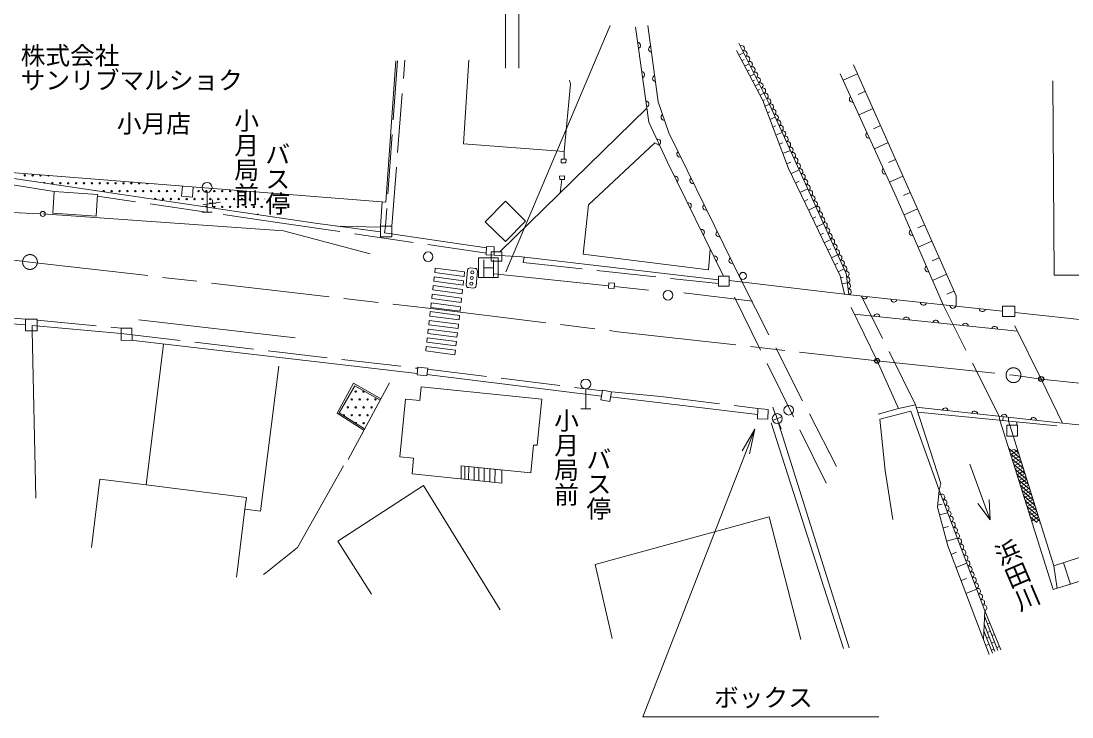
# Model space of a CAD drawing. Units: millimetres, scale not verified. Extents: x 40000 to 680000, y 20000 to 380000.
# Drawn here: x 191896 to 298331, y 249397 to 319907 of the extents above; entities that cross this region are included whole.
import ezdxf
from ezdxf.enums import TextEntityAlignment as Align

# ---------------------------------------------------------------- set-up
doc = ezdxf.new("R2010")
doc.units = ezdxf.units.MM
doc.header["$LTSCALE"] = 1000
doc.header["$PDMODE"] = 32
doc.header["$PDSIZE"] = 500
doc.linetypes.add('CHAIN', pattern=[18.5, 12, -1.5, 3.5, -1.5])
doc.linetypes.add('DASHED', pattern=[7.5, 6, -1.5])
for name, color, linetype, lineweight in [('M-BMK', 2, 'CHAIN', 13), ('M-STR-HTXT', 7, 'Continuous', 13), ('M-STR-STR1', 1, 'Continuous', 13), ('M-STR-STRC', 7, 'Continuous', 13), ('M-WORK', 1, 'Continuous', 13)]:
    doc.layers.add(name, color=color, linetype=linetype, lineweight=lineweight)
doc.layers.add('M-OTRS', color=6, linetype='Continuous')
doc.styles.add('@ＭＳ ゴシック', font='')
doc.styles.add('ＭＳ ゴシック', font='')
doc.styles.get('@ＭＳ ゴシック').set_extended_font_data('@MS Gothic')
doc.styles.get('ＭＳ ゴシック').set_extended_font_data('MS Gothic')

# ---------------------------------------------------------------- blocks, each defined once
blk = doc.blocks.new('plus')
at = {"color": 0, "linetype": 'Continuous', "lineweight": -2}
for p, q in [((-1.25, 0), (1.25, 0)), ((0, -1.25), (0, 1.25))]:
    blk.add_line(p, q, dxfattribs=at)
blk = doc.blocks.new('open_arrow')
at = {"color": 0, "linetype": 'Continuous', "lineweight": -2}
blk.add_lwpolyline([(7.5, 1.25), (0, 0), (7.5, -1.25)], dxfattribs=at)

msp = doc.modelspace()

# ---------------------------------------------------------------- hatches: boundary and pattern name
at = {"layer": 'M-WORK'}
h = msp.add_hatch(dxfattribs=at)
h.set_pattern_fill('USER', color=256, style=0, pattern_type=2)
h.set_pattern_definition([(320, (291938, 276585), (192.836, 229.813), []), (30, (291938, 276585), (-150, 259.808), [])])
h.paths.add_polyline_path([(291938, 276585), (292813, 276452), (295162, 268995), (294234, 269282)])

# ---------------------------------------------------------------- linework, layer by layer
at = {"layer": 'M-BMK'}
for p, q in [((185508, 296337), (192802, 295492)), ((192802, 295492), (233140, 290814)), ((233140, 290814), (252352, 288434)), ((252352, 288434), (278590, 285480)), ((278590, 285480), (292405, 284026)), ((292405, 284026), (295215, 283636)), ((295215, 283636), (312610, 281706))]:
    msp.add_line(p, q, dxfattribs=at)
for centre in [(192802, 295492), (292405, 284026)]:
    msp.add_circle(centre, 750, dxfattribs=at)
at = {"layer": 'M-OTRS'}
for p in [(278590, 285480), (295215, 283636)]:
    msp.add_point(p, dxfattribs=at)
at = {"layer": 'M-STR-HTXT'}
msp.add_lwpolyline([(266208, 278542), (254862, 249397), (278777, 249397)], dxfattribs=at)
at = {"layer": 'M-STR-STR1'}
for p, q in [((275273, 292231), (291284, 290497)), ((291284, 291025), (291284, 290497)), ((292548, 291025), (291284, 291025)), ((292548, 289969), (292548, 291025)), ((292069, 289969), (292548, 289969)), ((282472, 281038), (280769, 280639)), ((282559, 280771), (282472, 281038)), ((297373, 279173), (282559, 280771))]:
    msp.add_line(p, q, dxfattribs=at)
at = {"layer": 'M-STR-STR1', "linetype": 'DASHED'}
for p, q in [((278590, 285480), (275275, 292294)), ((295215, 283636), (292069, 289969)), ((278590, 285480), (280769, 280639)), ((295215, 283636), (297373, 279173))]:
    msp.add_line(p, q, dxfattribs=at)
at = {"layer": 'M-STR-STR1'}
for centre, start, end in [((277319, 292065), 184.20671, 343.42899), ((280302, 291742), 184.20671, 343.42899), ((283284, 291419), 184.20671, 343.42899), ((286267, 291095), 184.20671, 343.42899), ((289250, 290772), 184.20671, 343.42899), ((285486, 280400), 4.23229, 163.45458), ((288469, 280079), 4.23229, 163.45458), ((291452, 279757), 4.23229, 163.45458), ((294434, 279435), 4.23229, 163.45458)]:
    msp.add_arc(centre, 305, start, end, dxfattribs=at)
at = {"layer": 'M-STR-STRC'}
for p, q in [((240977, 338985), (240977, 315130)), ((242321, 338985), (242321, 315130)), ((251565, 319450), (241006, 294481)), ((187888, 300667), (193850, 300375)), ((240226, 295916), (238226, 295916)), ((238226, 295916), (238226, 293916)), ((240226, 293916), (240226, 295916)), ((238766, 294001), (238766, 295701)), ((238766, 294916), (239758, 294916)), ((239758, 295712), (239758, 294007)), ((238226, 293916), (240226, 293916))]:
    msp.add_line(p, q, dxfattribs=at)
for points in [[(236817, 294480), (233850, 294870), (233798, 294423), (236765, 294033)], [(236715, 293599), (233748, 293988), (233696, 293541), (236663, 293152)], [(236612, 292718), (233646, 293107), (233594, 292660), (236561, 292271)], [(236510, 291836), (233543, 292226), (233492, 291779), (236458, 291389)], [(236408, 290955), (233441, 291345), (233389, 290898), (236356, 290508)], [(236203, 289193), (233237, 289582), (233185, 289135), (236152, 288746)], [(236306, 290074), (233339, 290463), (233287, 290016), (236254, 289627)], [(236101, 288311), (233135, 288701), (233083, 288254), (236049, 287864)], [(235999, 287430), (233032, 287820), (232980, 287373), (235947, 286983)], [(235897, 286549), (232930, 286938), (232878, 286491), (235845, 286102)]]:
    msp.add_lwpolyline(points, close=True, dxfattribs=at)
msp.add_circle((194099, 300363), 250, dxfattribs=at)
at = {"layer": 'M-WORK'}
for p, q in [((267014, 311864), (264340, 316928)), ((264603, 316431), (265081, 316683)), ((229849, 315873), (228830, 301568)), ((237256, 315954), (236691, 307467)), ((264891, 315886), (265118, 316006)), ((265179, 315341), (265633, 315580)), ((276218, 315469), (286597, 292063)), ((265452, 314823), (265667, 314937)), ((265725, 314306), (266156, 314533)), ((276623, 314555), (275158, 313905)), ((247543, 313506), (246918, 306675)), ((247441, 313927), (247543, 313506)), ((265984, 313814), (266189, 313923)), ((266244, 313323), (266653, 313539)), ((266490, 312857), (266684, 312960)), ((266736, 312391), (267125, 312596)), ((266993, 311844), (267229, 311934)), ((269608, 304957), (267014, 311864)), ((277404, 312795), (276671, 312469)), ((240381, 296515), (255285, 311092)), ((267208, 311279), (267680, 311458)), ((278184, 311035), (276753, 310400)), ((267462, 310610), (267741, 310715)), ((267716, 309940), (268274, 310152)), ((268017, 309149), (268346, 309274)), ((278950, 309309), (278231, 308990)), ((268317, 308358), (268977, 308608)), ((236691, 307467), (246918, 306675)), ((246918, 306675), (246901, 305916)), ((256095, 307576), (249373, 301295)), ((256610, 307246), (256095, 307576)), ((268672, 307421), (269063, 307570)), ((269028, 306485), (269808, 306781)), ((279715, 307583), (278318, 306963)), ((246589, 305922), (246582, 305532)), ((246582, 305532), (247082, 305523)), ((247089, 305912), (246589, 305922)), ((247082, 305523), (247089, 305912)), ((269422, 305448), (269854, 305612)), ((280465, 305891), (279760, 305578)), ((221676, 299433), (182872, 305173)), ((228830, 301568), (182872, 305173)), ((274842, 294107), (269608, 304957)), ((269862, 304430), (270695, 304832)), ((246948, 304206), (246445, 304201)), ((246445, 304201), (246449, 303838)), ((246449, 303838), (246952, 303843)), ((246512, 302511), (246656, 303840)), ((246952, 303843), (246948, 304206)), ((270320, 303482), (270715, 303672)), ((281216, 304198), (279852, 303594)), ((195101, 300427), (195253, 302638)), ((195253, 302638), (199652, 302336)), ((199652, 302336), (199500, 300125)), ((208234, 303183), (208153, 302151)), ((209259, 302065), (209340, 303097)), ((210742, 300541), (210742, 302541)), ((270777, 302534), (271567, 302915)), ((281952, 302539), (281260, 302232)), ((208153, 302151), (209259, 302065)), ((210322, 301291), (212085, 301560)), ((228303, 299121), (228466, 301596)), ((238917, 299576), (240949, 301651)), ((240949, 301651), (243000, 299643)), ((249373, 301295), (248837, 296277)), ((271209, 301637), (271583, 301818)), ((194099, 300363), (218463, 298657)), ((199500, 300125), (195101, 300427)), ((210242, 300541), (211242, 300541)), ((271642, 300741), (272389, 301101)), ((282688, 300880), (281322, 300274)), ((228303, 298536), (221676, 299433)), ((228303, 299014), (223955, 299125)), ((228303, 299121), (228303, 298044)), ((229450, 299121), (228303, 299121)), ((228803, 299121), (228716, 298461)), ((229450, 298044), (229450, 299121)), ((240968, 297567), (238917, 299576)), ((243000, 299643), (240968, 297567)), ((272050, 299894), (272403, 300064)), ((272459, 299047), (273165, 299387)), ((283414, 299241), (282731, 298938)), ((218463, 298657), (227258, 296335)), ((228303, 298044), (229450, 298044)), ((228716, 298461), (233722, 297693)), ((272845, 298246), (273179, 298407)), ((239020, 296203), (239035, 297056)), ((239035, 297056), (239820, 297042)), ((239820, 297042), (239805, 296189)), ((273232, 297445), (273899, 297767)), ((284141, 297603), (282746, 296984)), ((239805, 296189), (239020, 296203)), ((239522, 296515), (239522, 295567)), ((240596, 296515), (239522, 296515)), ((240596, 295567), (240596, 296515)), ((242611, 296024), (262534, 293675)), ((248837, 296277), (261533, 294707)), ((261533, 294707), (261690, 296790)), ((273597, 296688), (273912, 296840)), ((273962, 295931), (274593, 296235)), ((284883, 295929), (284185, 295620)), ((237886, 294847), (237387, 294889)), ((239522, 295567), (240596, 295567)), ((274307, 295215), (274605, 295359)), ((237117, 294661), (236991, 293166)), ((237987, 293082), (238114, 294577)), ((239817, 294293), (251402, 293079)), ((262534, 294066), (262534, 293054)), ((263597, 294066), (262534, 294066)), ((263597, 293054), (263597, 294066)), ((274652, 294500), (275249, 294787)), ((275307, 292227), (274842, 294107)), ((274892, 293899), (275155, 293962)), ((285625, 294255), (284200, 293623)), ((237219, 292896), (237717, 292854)), ((251426, 293390), (251384, 292855)), ((251384, 292855), (251972, 292809)), ((252014, 293344), (251426, 293390)), ((251972, 292809), (252014, 293344)), ((251988, 293011), (255436, 292632)), ((262534, 293054), (263597, 293054)), ((263597, 293616), (275307, 292227)), ((275042, 293267), (275569, 293393)), ((259027, 292385), (265969, 291541)), ((286384, 292545), (285671, 292229)), ((286597, 292063), (286605, 291003)), ((192336, 289113), (180868, 290041)), ((192336, 289700), (192336, 288532)), ((193538, 289700), (192336, 289700)), ((193538, 288532), (193538, 289700)), ((219646, 287814), (203814, 289641)), ((292810, 288477), (276282, 290224)), ((291284, 290497), (291284, 289969)), ((292069, 289969), (291284, 289969)), ((292548, 290373), (308998, 288593)), ((192336, 288532), (193538, 288532)), ((202041, 288253), (193017, 289051)), ((193017, 288532), (193017, 289051)), ((193383, 271570), (193017, 288532)), ((203123, 288805), (202039, 288801)), ((202039, 288801), (202044, 287553)), ((203140, 287559), (203123, 288805)), ((202044, 287553), (203140, 287559)), ((232014, 284198), (203022, 287558)), ((232084, 284853), (232000, 284071)), ((233081, 284746), (232084, 284853)), ((232997, 283965), (233081, 284746)), ((225562, 283200), (223911, 280187)), ((225011, 275498), (229224, 283264)), ((228340, 281634), (225562, 283200)), ((232000, 284071), (232997, 283965)), ((250693, 281886), (233010, 284084)), ((249093, 280627), (249093, 282627)), ((250799, 282505), (250630, 281515)), ((251698, 282352), (250799, 282505)), ((251529, 281362), (251698, 282352)), ((250630, 281515), (251529, 281362)), ((266493, 280026), (251608, 281826)), ((223911, 280187), (226624, 278470)), ((248593, 280627), (249593, 280627)), ((266487, 279611), (266504, 280645)), ((266504, 280645), (267566, 280561)), ((267566, 280561), (267541, 279569)), ((268271, 280082), (268022, 280783)), ((275754, 256413), (268310, 280148)), ((280769, 280639), (278698, 280061)), ((278880, 279573), (282018, 280386)), ((282018, 280386), (284890, 272371)), ((285065, 273061), (282559, 280771)), ((296813, 278881), (282719, 280278)), ((267541, 279569), (266487, 279611)), ((267860, 279184), (275197, 256320)), ((268016, 279447), (268948, 279810)), ((268643, 279155), (268868, 278603)), ((279399, 274366), (278880, 279573)), ((290944, 279867), (291036, 279453)), ((291036, 279453), (296431, 262299)), ((291351, 279823), (291326, 279425)), ((291722, 278950), (291722, 277857)), ((292810, 278950), (291722, 278950)), ((291906, 279763), (291916, 279366)), ((292026, 278950), (291916, 279366)), ((296509, 264718), (292026, 278950)), ((292760, 279282), (292759, 278950)), ((292810, 277857), (292810, 278950)), ((297373, 279173), (312695, 277494)), ((291722, 277857), (292810, 277857)), ((219907, 266574), (224551, 274837)), ((236479, 274846), (236464, 273520)), ((240709, 274416), (236479, 274846)), ((236841, 274809), (236826, 273481)), ((237232, 274769), (237218, 273438)), ((237796, 274712), (237781, 273377)), ((238273, 274664), (238259, 273325)), ((238817, 274608), (238802, 273266)), ((288000, 275000), (290059, 269358)), ((240581, 273073), (236068, 273563)), ((239389, 274550), (239374, 273204)), ((239903, 274498), (239888, 273148)), ((240597, 274428), (240581, 273073)), ((280196, 269394), (279399, 274366)), ((199862, 273493), (199032, 266573)), ((204562, 272909), (199862, 273493)), ((232660, 272835), (223985, 267205)), ((240428, 260244), (232660, 272835)), ((284890, 272371), (285065, 273061)), ((284890, 272371), (284728, 270644)), ((284845, 271888), (285046, 271960)), ((289506, 260168), (284890, 272371)), ((290059, 269358), (289937, 271442)), ((213765, 263803), (214576, 270460)), ((284728, 270644), (285744, 266751)), ((284749, 270871), (285181, 270959)), ((290059, 269358), (288809, 271031)), ((250029, 264845), (267648, 269671)), ((267648, 269671), (270886, 257247)), ((284929, 269875), (285753, 270090)), ((285276, 268546), (285830, 268690)), ((223985, 267205), (227374, 261824)), ((285623, 267216), (286731, 267506)), ((216690, 263989), (219907, 266574)), ((285744, 266751), (289947, 255737)), ((286079, 265874), (286631, 266085)), ((300356, 265961), (296509, 264718)), ((297461, 265026), (298165, 262846)), ((216460, 263835), (216690, 263989)), ((251754, 257347), (250029, 264845)), ((286585, 264548), (287690, 264970)), ((296815, 262420), (296509, 264718)), ((213727, 263573), (213765, 263803)), ((287087, 263231), (287636, 263441)), ((296431, 262299), (301054, 263756)), ((287590, 261914), (288687, 262333)), ((289506, 260168), (289372, 257243)), ((291126, 256199), (289506, 260168)), ((289444, 258809), (290506, 256026)), ((290827, 256131), (289481, 259622)), ((289791, 258818), (290019, 258911)), ((289413, 258130), (290272, 255879)), ((289769, 257959), (290074, 258084)), ((290245, 257640), (290496, 257743)), ((289608, 256626), (289936, 256760)), ((289698, 257382), (289950, 257484)), ((290177, 256888), (290486, 257014)), ((290709, 256436), (290984, 256547)), ((290157, 256179), (290409, 256282))]:
    msp.add_line(p, q, dxfattribs=at)
at = {"layer": 'M-WORK', "linetype": 'DASHED'}
for p, q in [((230009, 315877), (228803, 299121)), ((229450, 299121), (230771, 315943)), ((195253, 302638), (182872, 304649)), ((233722, 297693), (239033, 296934)), ((239805, 296189), (242611, 296024)), ((273434, 273095), (263597, 293054)), ((264914, 293460), (274928, 273861)), ((282472, 281038), (277013, 292043)), ((180868, 290642), (192336, 289700)), ((290944, 279867), (285271, 291148)), ((193538, 289606), (202039, 288801)), ((202041, 288253), (232070, 284720)), ((233067, 284624), (250788, 282442))]:
    msp.add_line(p, q, dxfattribs=at)
at = {"layer": 'M-WORK'}
for points in [[(255380, 319453), (256433, 311716), (257506, 308582), (264914, 293460)], [(263025, 294066), (257344, 305661), (255486, 309673), (254126, 319268)], [(275720, 292183), (275451, 294342), (267730, 311386), (264585, 317676)], [(274859, 314562), (280538, 302086), (285271, 291148)], [(308553, 311500), (308601, 292302), (299103, 292228), (299088, 294171), (296543, 294156), (296387, 313842)], [(217992, 284953), (216163, 270262), (214576, 270460), (214724, 271644), (204562, 272909), (206338, 287173)], [(236479, 274846), (243513, 274131), (243786, 276946), (244160, 276931), (244634, 281592), (232413, 282834), (232273, 281454), (230850, 281599), (230255, 275746), (231660, 275603), (231500, 274027), (236068, 273563)]]:
    msp.add_lwpolyline(points, dxfattribs=at)
at = {"layer": 'M-WORK', "linetype": 'DASHED'}
for points in [[(239023, 296371), (218321, 299436), (199640, 302161)], [(242845, 295996), (242754, 295436), (262534, 293299)], [(226695, 278601), (224124, 280204), (225690, 282936), (228262, 281490)], [(251698, 282352), (256677, 281868), (266504, 280645)]]:
    msp.add_lwpolyline(points, dxfattribs=at)
at = {"layer": 'M-WORK'}
for centre, radius in [((192273, 304272), 75), ((193073, 304272), 75), ((195073, 303472), 75), ((195873, 303472), 75), ((196673, 303472), 75), ((197473, 303472), 75), ((198273, 303472), 75), ((199073, 303472), 75), ((199873, 303472), 75), ((200673, 303472), 75), ((201473, 303472), 75), ((202273, 303472), 75), ((203073, 303472), 75), ((210742, 303041), 500), ((201073, 302672), 75), ((201873, 302672), 75), ((202673, 302672), 75), ((203473, 302672), 75), ((204273, 302672), 75), ((205073, 302672), 75), ((205873, 302672), 75), ((206673, 302672), 75), ((207473, 302672), 75), ((209873, 302672), 75), ((210673, 302672), 75), ((211473, 302672), 75), ((212273, 302672), 75), ((213073, 302672), 75), ((206273, 301872), 75), ((207073, 301872), 75), ((207873, 301872), 75), ((208673, 301872), 75), ((209473, 301872), 75), ((210273, 301872), 75), ((211073, 301872), 75), ((211873, 301872), 75), ((212673, 301872), 75), ((213473, 301872), 75), ((214273, 301872), 75), ((215073, 301872), 75), ((215873, 301872), 75), ((211473, 301072), 75), ((212273, 301072), 75), ((213073, 301072), 75), ((213873, 301072), 75), ((214673, 301072), 75), ((215473, 301072), 75), ((216273, 301072), 75), ((233128, 296021), 490), ((237552, 293872), 150), ((237601, 294445), 150), ((265005, 294090), 354), ((237504, 293299), 150), ((257427, 292127), 490), ((249093, 283127), 500), ((225793, 282368), 75), ((225393, 281568), 75), ((226193, 281568), 75), ((226993, 281568), 75), ((227793, 281568), 75), ((224993, 280768), 75), ((225393, 279968), 75), ((225793, 280768), 75), ((226193, 279968), 75), ((226593, 280768), 75), ((226993, 279968), 75), ((227393, 280768), 75), ((268482, 279629), 500), ((269649, 280480), 490), ((226593, 279168), 75)]:
    msp.add_circle(centre, radius, dxfattribs=at)
for centre, radius, start, end in [((254331, 317433), 305, 288.45491, 87.67719), ((255759, 317078), 305, 108.14137, 267.36365), ((264862, 317122), 300, 296.56118, 116.56118), ((265131, 316585), 300, 296.56118, 116.56118), ((265399, 316048), 300, 296.56118, 116.56118), ((265667, 315512), 300, 296.56118, 116.56118), ((265935, 314975), 300, 296.56118, 116.56118), ((254752, 314463), 305, 288.45491, 87.67719), ((256164, 314105), 305, 108.14137, 267.36365), ((266204, 314438), 300, 296.56118, 116.56118), ((266472, 313902), 300, 296.56118, 116.56118), ((266740, 313365), 300, 296.56118, 116.56118), ((267009, 312828), 300, 296.56118, 116.56118), ((267277, 312292), 300, 296.56118, 116.56118), ((267545, 311755), 300, 296.56118, 116.56118), ((276091, 311987), 305, 124.86538, 284.08767), ((255173, 311492), 305, 288.45491, 87.67719), ((267807, 311215), 300, 294.37035, 114.37035), ((268055, 310669), 300, 294.37035, 114.37035), ((257022, 310167), 305, 119.27769, 278.49998), ((268302, 310122), 300, 294.37035, 114.37035), ((268550, 309576), 300, 294.37035, 114.37035), ((268797, 309029), 300, 294.37035, 114.37035), ((269045, 308483), 300, 294.37035, 114.37035), ((256365, 307644), 305, 305.23333, 104.45562), ((269293, 307936), 300, 294.37035, 114.37035), ((269540, 307389), 300, 294.37035, 114.37035), ((277749, 308347), 305, 124.86538, 284.08767), ((258620, 306433), 305, 126.48985, 285.71213), ((269788, 306843), 300, 294.37035, 114.37035), ((270035, 306296), 300, 294.37035, 114.37035), ((270283, 305750), 300, 294.37035, 114.37035), ((270530, 305203), 300, 294.37035, 114.37035), ((270778, 304657), 300, 294.37035, 114.37035), ((271026, 304110), 300, 294.37035, 114.37035), ((279406, 304706), 305, 124.86538, 284.08767), ((193873, 304272), 75, 144.92585, 26.10279), ((194273, 303472), 75, 12.03068, 151.08055), ((194673, 304272), 75, 194.50238, 336.52626), ((203873, 303472), 75, 129.88173, 41.14691), ((204673, 303472), 75, 182.36999, 348.65865), ((205473, 303472), 75, 247.99358, 283.03506), ((258155, 303880), 305, 306.49126, 105.71354), ((259940, 303739), 305, 126.48985, 285.71213), ((271273, 303564), 300, 294.37035, 114.37035), ((199473, 302672), 75, 37.55014, 125.56109), ((200273, 302672), 75, 293.65588, 229.45535), ((213873, 302672), 75, 108.46028, 62.56836), ((214673, 302672), 75, 170.54435, 0.48429), ((215473, 302672), 75, 223.89772, 307.13092), ((271521, 303017), 300, 294.37035, 114.37035), ((271768, 302471), 300, 294.37035, 114.37035), ((205473, 301872), 75, 323.02387, 200.08736), ((216673, 301872), 75, 160.41016, 196.38653), ((259475, 301186), 305, 306.49126, 105.71354), ((261259, 301045), 305, 126.48985, 285.71213), ((272016, 301924), 300, 294.37035, 114.37035), ((272263, 301378), 300, 294.37035, 114.37035), ((210673, 301072), 75, 345.34567, 177.76556), ((215873, 300272), 75, 6.70295, 156.40828), ((272511, 300831), 300, 294.37035, 114.37035), ((272759, 300284), 300, 294.37035, 114.37035), ((273006, 299738), 300, 294.37035, 114.37035), ((273254, 299191), 300, 294.37035, 114.37035), ((260795, 298492), 305, 306.49126, 105.71354), ((262579, 298351), 305, 126.48985, 285.71213), ((273501, 298645), 300, 294.37035, 114.37035), ((273749, 298098), 300, 294.37035, 114.37035), ((282161, 298474), 305, 123.78672, 283.009), ((273997, 297552), 300, 294.37035, 114.37035), ((274244, 297005), 300, 294.37035, 114.37035), ((262115, 295798), 305, 306.49126, 105.71354), ((263899, 295657), 305, 126.48985, 285.71213), ((274492, 296459), 300, 294.37035, 114.37035), ((274739, 295912), 300, 294.37035, 114.37035), ((237366, 294640), 250, 85.17148, 175.17148), ((237865, 294598), 250, 355.17148, 85.17148), ((274987, 295366), 300, 294.37035, 114.37035), ((275234, 294819), 300, 294.37035, 114.37035), ((283749, 294803), 305, 123.78672, 283.009), ((275460, 294266), 300, 277.11846, 97.11846), ((275534, 293671), 300, 277.11846, 97.11846), ((237240, 293145), 250, 175.17148, 265.17148), ((237738, 293103), 250, 265.17148, 355.17148), ((275609, 293076), 300, 277.11846, 97.11846), ((275683, 292480), 300, 277.11846, 97.11846), ((278573, 289927), 305, 4.35315, 163.57543), ((281557, 289611), 305, 4.35315, 163.57543), ((284540, 289296), 305, 4.35315, 163.57543), ((287523, 288980), 305, 4.35315, 163.57543), ((290507, 288665), 305, 4.35315, 163.57543), ((226593, 282368), 75, 106.59691, 14.73561), ((224593, 279968), 75, 287.68465, 188.44089), ((225793, 279168), 75, 324.64399, 151.48155), ((285155, 271672), 300, 290.7202, 110.7202), ((285367, 271111), 300, 290.7202, 110.7202), ((285579, 270550), 300, 290.7202, 110.7202), ((285791, 269988), 300, 290.7202, 110.7202), ((286004, 269427), 300, 290.7202, 110.7202), ((286216, 268866), 300, 290.7202, 110.7202), ((286428, 268305), 300, 290.7202, 110.7202), ((286641, 267744), 300, 290.7202, 110.7202), ((286853, 267182), 300, 290.7202, 110.7202), ((287065, 266621), 300, 290.7202, 110.7202), ((287277, 266060), 300, 290.7202, 110.7202), ((287490, 265499), 300, 290.7202, 110.7202), ((287702, 264938), 300, 290.7202, 110.7202), ((287914, 264376), 300, 290.7202, 110.7202), ((288127, 263815), 300, 290.7202, 110.7202), ((288339, 263254), 300, 290.7202, 110.7202), ((288551, 262693), 300, 290.7202, 110.7202), ((288763, 262132), 300, 290.7202, 110.7202), ((288976, 261571), 300, 290.7202, 110.7202), ((289188, 261009), 300, 290.7202, 110.7202), ((289400, 260448), 300, 290.7202, 110.7202)]:
    msp.add_arc(centre, radius, start, end, dxfattribs=at)

# ---------------------------------------------------------------- block references
at = {"layer": 'M-STR-HTXT', "xscale": 333, "yscale": 333, "rotation": 248.7}
msp.add_blockref('open_arrow', (266208, 278542), dxfattribs=at)
at = {"layer": 'M-WORK', "xscale": 280, "yscale": 280}
msp.add_blockref('plus', (211302, 301440), dxfattribs=at)

# ---------------------------------------------------------------- texts
at = {"layer": 'M-STR-HTXT', "style": 'ＭＳ ゴシック'}
msp.add_text('ボックス', height=1833, dxfattribs=at).set_placement((262082, 249897), align=Align.BOTTOM_LEFT)
at = {"layer": 'M-WORK', "style": 'ＭＳ ゴシック'}
for s, p in [('株式会社', (191861, 314942)), ('サンリブマルショク', (191861, 312442)), ('小月店', (201599, 308047))]:
    msp.add_text(s, height=1833, dxfattribs=at).set_placement(p, align=Align.BOTTOM_LEFT)
at = {"layer": 'M-WORK', "style": '@ＭＳ ゴシック'}
for s, rotation, p in [('小月局前', 270, (213250, 311080)), ('バス停', 270, (216395, 307676)), ('小月局前', 270, (245647, 280697)), ('バス停', 270, (248922, 276776)), ('浜田川', 293.11, (289962, 266649))]:
    msp.add_text(s, height=1833, rotation=rotation, dxfattribs=at).set_placement(p, align=Align.BOTTOM_LEFT)

doc.saveas('drawing.dxf')
